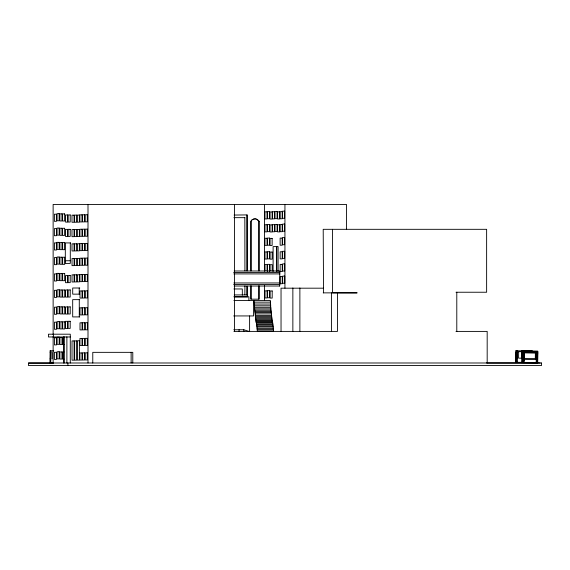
<?xml version="1.0" encoding="UTF-8"?>
<svg xmlns="http://www.w3.org/2000/svg" width="570" height="570" viewBox="0 0 570 570"><rect width="100%" height="100%" fill="white"/><g stroke="black" fill="none" stroke-linecap="round" stroke-linejoin="round"><path stroke-width="0.85" d="M53.395 363.019L50.737 362.99L50.915 350.871L50.124 350.871L49.946 363.09L50.694 362.99M516.427 351.925L516.27 362.299L517.425 362.306L517.596 350.785L515.893 350.778L515.722 362.299L515.993 351.925L518.151 351.947M521.807 351.113L521.635 362.634L522.519 362.634L523.004 352.26L522.847 362.634L537.631 362.791L537.802 351.27L521.807 351.113L537.802 351.27M522.932 362.634L523.103 351.113M523.524 354.476L523.545 352.858M524.122 360.931L524.336 352.331L524.094 362.648M535.387 352.937L535.301 358.594L524.393 358.58M536.491 352.153L536.292 362.777L536.441 352.459L524.25 352.331M537.225 361.929L537.695 352.417L537.631 362.791M536.527 356.35L536.591 352.31M537.225 356.457L537.289 352.41M234.128 270.992L279.521 270.992A18.468 0.997 -90 0 1 279.785 271.641L279.72 285.641A17.869 0.969 -90 0 1 279.386 285.848M250.921 270.843L250.921 221.274L251.919 220.02M251.014 270.843L251.014 221.274L251.391 220.611M251.819 220.02L252.574 219.536M252.474 219.536L254.156 218.951M253.23 219.179L255.018 218.88M516.527 351.918L517.439 351.825L517.353 358.288L516.441 358.387M50.153 352.395L50.844 352.331M50.06 358.865L50.751 358.801M234.099 215.054L247.081 214.911L247.081 270.992L247.024 214.911M456.021 292.239L486.63 292.239L486.63 229.318L323.211 229.318L323.553 292.866M233.892 217.662L244.915 217.662M256.614 219.179L259.022 221.274L259.022 270.843M70.623 242.92L65.315 242.92L65.315 263.411L70.295 263.411L70.295 242.92M65.315 260.746L70.295 260.746M233.622 272.432L279.906 272.432M233.828 273.906L279.906 273.906M233.828 282.969L279.906 282.969M233.622 284.523L279.906 284.523M234.128 286.019L279.521 286.019M79.772 288L72.704 288L72.704 294.149L79.686 294.149M323.589 288.185L281.038 288.185L281.038 331.284M233.864 288.962L242.307 288.962L242.336 295.153M323.211 292.866L357.098 292.866M234.227 294.918L247.58 294.918L247.587 296.92L234.242 296.92M233.871 296.763L248.883 296.763L248.898 300.461M79.722 299.642L72.689 299.642L72.689 316.913L79.722 316.913M233.885 300.461L270.351 300.461L270.351 302.143M270.707 307.315L270.608 304.031L254.291 304.031L254.291 302.143M270.707 305.805L254.363 305.805L254.363 304.031M233.657 315.937L253.593 315.937L253.593 300.461M272.246 320.867L255.894 320.867L255.894 319.927M233.764 329.752L243.817 329.752L249.304 331.526M273.614 330.935L257.255 330.935L257.255 329.624M233.921 331.405L337.454 331.405L337.454 292.866M455.979 331.405L487.179 331.405L487.179 362.805M70.281 336.97L48.443 336.97L48.443 334.198L70.281 334.198L70.281 362.99M64.004 337.476L62.629 337.476L62.629 344.579L64.004 344.579M63.975 351.982L62.6 351.982L62.6 359.086L63.975 359.086M28.5 363.09L53.131 363.09L53.131 336.421M356.941 292.866L332.545 292.852L332.545 229.318M530.563 350.935L532.259 350.942L515.893 350.778M522.669 352.26L537.695 352.417M50.124 350.871L53.658 350.913M517.425 362.306L521.735 362.349M522.02 351.733L518.672 351.661L518.579 358.131L521.928 358.202M524.386 352.873L536.135 353.115L536.035 359.577L524.293 359.342M254.925 218.88L255.88 218.951M255.787 218.951L257.462 219.536L259.022 221.274M540.153 362.99L486.63 362.99M456.791 292.239L456.791 331.405M346.51 229.311L346.51 204.452L53.131 204.452L53.131 334.647M331.419 292.866L331.419 331.405M299.877 287.971L299.877 331.284M292.859 287.971L292.859 331.284M284.936 204.452L284.936 288.185M278.089 271.441L278.089 246.611L273.108 246.611L273.108 271.441M276.764 246.525L276.764 271.413M276.543 246.525L276.543 271.413M273.493 330.935L273.493 329.624L257.127 329.624L257.127 328.356M273.365 329.624L273.365 328.356L257.006 328.356L257.006 326.988M273.244 328.356L273.244 326.988L256.899 326.988L256.899 326.004M273.137 326.988L273.137 326.004L256.764 326.004L256.764 324.836M273.002 326.004L273.002 324.836L256.614 324.836L256.614 323.874M272.852 324.836L272.852 323.874L256.507 323.874L256.507 322.713M272.745 323.874L272.745 322.713L256.108 322.713L256.108 321.808M272.346 322.713L272.346 321.808L256.001 321.808L256.001 320.867M272.168 270.871L272.168 264.658L270.109 264.658L270.109 270.871M272.246 321.808L272.139 319.927L255.787 319.927L255.787 318.844M272.025 319.927L272.025 318.844L255.645 318.844L255.645 317.739M271.883 318.844L271.883 317.739L255.503 317.739L255.503 316.649M271.748 317.739L271.748 316.649L255.374 316.649L255.374 315.381M271.619 316.649L271.619 315.381L255.246 315.381L255.246 313.892M271.484 315.381L271.484 313.892L255.096 313.892L255.096 312.56M271.341 313.892L271.341 312.56L254.968 312.56L254.968 311.37M271.206 312.56L271.206 311.37L254.847 311.37L254.847 310.187M271.085 311.37L271.085 310.187L254.705 310.187L254.705 308.876M270.95 310.187L270.95 308.876L254.583 308.876L254.583 307.315M270.828 308.876L270.828 307.315L254.462 307.315L254.462 305.805M270.529 304.031L270.529 302.143L254.113 302.143L254.113 300.461M269.582 271.441L269.582 264.345L267.522 264.345L267.522 271.441M267.066 270.757L267.066 264.544L265 264.544L265 270.757M264.437 204.452L264.437 271.227M264.437 285.47L264.437 300.604M259.022 285.891L259.022 299.172L250.921 299.172L250.921 285.891M258.923 221.274L258.923 270.843M258.923 285.891L258.923 299.172M251.014 285.891L251.014 299.172M249.603 315.937L249.603 331.312M244.836 217.662L244.915 270.843M244.915 285.912L244.836 294.776M243.817 329.752L243.817 331.362M239.065 329.752L239.065 331.362M234.534 204.452L234.534 331.405M132.789 362.99L132.789 352.346L92.775 352.346L92.775 362.99M131.129 352.346L131.129 362.99M88.001 204.452L88.001 362.99M79.223 288L79.223 294.149M79.28 299.642L79.28 316.913M67.901 362.99L67.901 365.548M66.882 336.82L66.882 362.99M64.146 336.82L64.146 362.99M63.762 336.82L63.762 362.99M53.402 334.198L53.402 336.97M52.127 352.452L52.127 358.893M521.878 351.947L521.778 358.416L522.469 358.516L522.569 352.046L521.878 351.947M284.644 211.171L282.578 211.171L282.578 218.274L284.644 218.274L284.644 211.171M269.539 211.62L267.472 211.62L267.472 218.723L269.539 218.723L269.539 211.62M277.077 211.556L275.011 211.556L275.011 218.652L277.077 218.652L277.077 211.556M274.562 211.755L272.496 211.755L272.496 218.852L274.562 218.852L274.562 211.755M282.186 211.662L280.119 211.662L280.119 218.766L282.186 218.766L282.186 211.662M267.024 211.819L264.957 211.819L264.957 218.923L267.024 218.923L267.024 211.819M279.663 211.869L277.597 211.869L277.597 218.973L279.663 218.973L279.663 211.869M272.125 211.94L270.059 211.94L270.059 219.037L272.125 219.037L272.125 211.94M59.152 213.657L57.086 213.657L57.086 220.761L59.152 220.761L59.152 213.657M61.966 213.85L59.9 213.85L59.9 220.953L61.966 220.953L61.966 213.85M64.659 213.885L62.593 213.885L62.593 220.989L64.659 220.989L64.659 213.885M56.459 214.206L54.392 214.206L54.392 221.31L56.459 221.31L56.459 214.206M81.98 214.84L79.914 214.84L79.914 221.944L81.98 221.944L81.98 214.84M84.588 214.797L82.529 214.797L82.529 221.894L84.588 221.894L84.588 214.797M87.281 214.748L85.222 214.748L85.222 221.844L87.281 221.844L87.281 214.748M70.217 214.947L68.151 214.947L68.151 222.043L70.217 222.043L70.217 214.947M67.609 214.99L65.543 214.99L65.543 222.093L67.609 222.093L67.609 214.99M79.358 215.068L77.292 215.068L77.292 222.172L79.358 222.172L79.358 215.068M74.057 215.168L71.991 215.168L71.991 222.272L74.057 222.272L74.057 215.168M76.665 215.118L74.599 215.118L74.599 222.222L76.665 222.222L76.665 215.118M284.644 224.103L282.578 224.103L282.578 231.206L284.644 231.206L284.644 224.103M269.539 224.552L267.472 224.552L267.472 231.655L269.539 231.655L269.539 224.552M277.077 224.487L275.018 224.487L275.018 231.584L277.077 231.584L277.077 224.487M282.186 224.594L280.119 224.594L280.119 231.698L282.186 231.698L282.186 224.594M274.562 224.687L272.496 224.687L272.496 231.783L274.562 231.783L274.562 224.687M267.024 224.751L264.957 224.751L264.957 231.855L267.024 231.855L267.024 224.751M279.663 224.801L277.604 224.801L277.604 231.905L279.663 231.905L279.663 224.801M272.125 224.865L270.066 224.865L270.066 231.969L272.125 231.969L272.125 224.865M59.145 228.05L57.078 228.05L57.078 235.154L59.145 235.154L59.145 228.05M61.959 228.242L59.9 228.242L59.9 235.346L61.959 235.346L61.959 228.242M64.652 228.278L62.593 228.278L62.593 235.382L64.652 235.382L64.652 228.278M56.451 228.599L54.392 228.599L54.392 235.702L56.451 235.702L56.451 228.599M84.588 229.19L82.522 229.19L82.522 236.286L84.588 236.286L84.588 229.19M87.281 229.14L85.215 229.14L85.215 236.237L87.281 236.237L87.281 229.14M70.21 229.34L68.151 229.34L68.151 236.436L70.21 236.436L70.21 229.34M81.98 229.233L79.914 229.233L79.914 236.336L81.98 236.336L81.98 229.233M67.602 229.382L65.543 229.382L65.543 236.486L67.602 236.486L67.602 229.382M79.351 229.461L77.292 229.461L77.292 236.564L79.351 236.564L79.351 229.461M74.05 229.56L71.984 229.56L71.984 236.664L74.05 236.664L74.05 229.56M76.658 229.511L74.599 229.511L74.599 236.614L76.658 236.614L76.658 229.511M284.651 237.619L282.585 237.619L282.585 244.722L284.651 244.722L284.651 237.619M269.546 238.068L267.487 238.068L267.487 245.164L269.546 245.164L269.546 238.068M282.193 238.11L280.134 238.11L280.134 245.214L282.193 245.214L282.193 238.11M267.031 238.26L264.964 238.26L264.964 245.364L267.031 245.364L267.031 238.26M272.132 238.381L270.073 238.381L270.073 245.485L272.132 245.485L272.132 238.381M59.173 242.35L57.107 242.35L57.107 249.453L59.173 249.453L59.173 242.35M61.988 242.549L59.928 242.549L59.928 249.646L61.988 249.646L61.988 242.549M64.681 242.585L62.622 242.585L62.622 249.689L64.681 249.689L64.681 242.585M56.48 242.906L54.421 242.906L54.421 250.009L56.48 250.009L56.48 242.906M87.31 243.44L85.243 243.44L85.243 250.543L87.31 250.543L87.31 243.44M82.009 243.54L79.943 243.54L79.943 250.643L82.009 250.643L82.009 243.54M84.617 243.49L82.55 243.49L82.55 250.593L84.617 250.593L84.617 243.49M76.686 243.817L74.627 243.817L74.627 250.914L76.686 250.914L76.686 243.817M79.38 243.768L77.32 243.768L77.32 250.871L79.38 250.871L79.38 243.768M74.079 243.867L72.012 243.867L72.012 250.964L74.079 250.964L74.079 243.867M284.679 251.292L282.613 251.292L282.613 258.388L284.679 258.388L284.679 251.292M269.574 251.733L267.515 251.733L267.515 258.837L269.574 258.837L269.574 251.733M282.221 251.783L280.162 251.783L280.162 258.88L282.221 258.88L282.221 251.783M267.059 251.933L264.993 251.933L264.993 259.036L267.059 259.036L267.059 251.933M272.161 252.054L270.102 252.054L270.102 259.158L272.161 259.158L272.161 252.054M59.187 257.006L57.128 257.006L57.128 264.11L59.187 264.11L59.187 257.006M62.009 257.198L59.943 257.198L59.943 264.302L62.009 264.302L62.009 257.198M64.695 257.241L62.636 257.241L62.636 264.338L64.695 264.338L64.695 257.241M56.494 257.555L54.435 257.555L54.435 264.658L56.494 264.658L56.494 257.555M82.023 258.196L79.957 258.196L79.957 265.292L82.023 265.292L82.023 258.196M84.631 258.146L82.564 258.146L82.564 265.25L84.631 265.25L84.631 258.146M87.324 258.096L85.258 258.096L85.258 265.2L87.324 265.2L87.324 258.096M79.394 258.417L77.335 258.417L77.335 265.52L79.394 265.52L79.394 258.417M74.093 258.516L72.034 258.516L72.034 265.62L74.093 265.62L74.093 258.516M76.701 258.466L74.642 258.466L74.642 265.57L76.701 265.57L76.701 258.466M284.687 263.896L282.62 263.896L282.62 270.999L284.687 270.999L284.687 263.896M282.228 264.387L280.169 264.387L280.169 271.491L282.228 271.491L282.228 264.387M59.18 273.365L57.121 273.365L57.121 280.469L59.18 280.469L59.18 273.365M62.002 273.557L59.936 273.557L59.936 280.661L62.002 280.661L62.002 273.557M64.695 273.6L62.629 273.6L62.629 280.697L64.695 280.697L64.695 273.6M56.494 273.913L54.428 273.913L54.428 281.017L56.494 281.017L56.494 273.913M87.317 274.455L85.251 274.455L85.251 281.559L87.317 281.559L87.317 274.455M82.016 274.555L79.95 274.555L79.95 281.651L82.016 281.651L82.016 274.555M84.624 274.505L82.557 274.505L82.557 281.608L84.624 281.608L84.624 274.505M76.701 274.826L74.634 274.826L74.634 281.929L76.701 281.929L76.701 274.826M79.387 274.776L77.328 274.776L77.328 281.879L79.387 281.879L79.387 274.776M74.086 274.875L72.027 274.875L72.027 281.979L74.086 281.979L74.086 274.875M70.217 275.538L68.158 275.538L68.158 282.642L70.217 282.642L70.217 275.538M67.609 275.588L65.55 275.588L65.55 282.692L67.609 282.692L67.609 275.588M284.715 276.129L282.649 276.129L282.649 283.233L284.715 283.233L284.715 276.129M282.257 276.621L280.191 276.621L280.191 283.725L282.257 283.725L282.257 276.621M59.216 289.774L57.15 289.774L57.15 296.87L59.216 296.87L59.216 289.774M62.03 289.966L59.964 289.966L59.964 297.07L62.03 297.07L62.03 289.966M64.724 290.002L62.657 290.002L62.657 297.105L64.724 297.105L64.724 290.002M67.609 289.98L65.543 289.98L65.543 297.084L67.609 297.084L67.609 289.98M70.217 289.93L68.151 289.93L68.151 297.034L70.217 297.034L70.217 289.93M56.523 290.322L54.456 290.322L54.456 297.426L56.523 297.426L56.523 290.322M269.61 290.65L267.544 290.65L267.544 297.747L269.61 297.747L269.61 290.65M87.345 290.857L85.279 290.857L85.279 297.96L87.345 297.96L87.345 290.857M267.095 290.85L265.029 290.85L265.029 297.946L267.095 297.946L267.095 290.85M82.044 290.957L79.978 290.957L79.978 298.06L82.044 298.06L82.044 290.957M84.652 290.907L82.586 290.907L82.586 298.01L84.652 298.01L84.652 290.907M272.196 290.964L270.13 290.964L270.13 298.067L272.196 298.067L272.196 290.964M59.223 306.646L57.157 306.646L57.157 313.742L59.223 313.742L59.223 306.646M62.037 306.838L59.978 306.838L59.978 313.935L62.037 313.935L62.037 306.838M64.731 306.874L62.664 306.874L62.664 313.977L64.731 313.977L64.731 306.874M70.203 306.881L68.136 306.881L68.136 313.985L70.203 313.985L70.203 306.881M67.588 306.931L65.529 306.931L65.529 314.034L67.588 314.034L67.588 306.931M56.53 307.194L54.464 307.194L54.464 314.298L56.53 314.298L56.53 307.194M82.052 307.829L79.992 307.829L79.992 314.932L82.052 314.932L82.052 307.829M84.659 307.779L82.6 307.779L82.6 314.882L84.659 314.882L84.659 307.779M87.352 307.729L85.293 307.729L85.293 314.832L87.352 314.832L87.352 307.729M67.588 321.323L65.522 321.323L65.522 328.427L67.588 328.427L67.588 321.323M70.195 321.281L68.129 321.281L68.129 328.377L70.195 328.377L70.195 321.281M59.244 321.623L57.185 321.623L57.185 328.726L59.244 328.726L59.244 321.623M62.066 321.815L60 321.815L60 328.918L62.066 328.918L62.066 321.815M64.752 321.858L62.693 321.858L62.693 328.954L64.752 328.954L64.752 321.858M56.551 322.178L54.492 322.178L54.492 329.275L56.551 329.275L56.551 322.178M84.688 322.762L82.621 322.762L82.621 329.866L84.688 329.866L84.688 322.762M87.381 322.713L85.315 322.713L85.315 329.816L87.381 329.816L87.381 322.713M82.08 322.812L80.014 322.812L80.014 329.916L82.08 329.916L82.08 322.812M59.18 337.248L57.121 337.248L57.121 344.351L59.18 344.351L59.18 337.248M62.002 337.44L59.936 337.44L59.936 344.544L62.002 344.544L62.002 337.44M56.494 337.796L54.428 337.796L54.428 344.9L56.494 344.9L56.494 337.796M87.317 338.338L85.251 338.338L85.251 345.434L87.317 345.434L87.317 338.338M82.016 338.43L79.95 338.43L79.95 345.534L82.016 345.534L82.016 338.43M84.624 338.388L82.557 338.388L82.557 345.484L84.624 345.484L84.624 338.388M79.387 340.76L77.328 340.76L77.328 360.083L79.387 360.083L79.387 340.76M74.086 340.917L72.027 340.917L72.027 360.176L74.086 360.176L74.086 340.917M76.701 340.91L74.634 340.91L74.634 360.133L76.701 360.133L76.701 340.91M59.159 351.754L57.093 351.754L57.093 358.858L59.159 358.858L59.159 351.754M61.973 351.947L59.907 351.947L59.907 359.05L61.973 359.05L61.973 351.947M56.466 352.303L54.399 352.303L54.399 359.406L56.466 359.406L56.466 352.303M87.288 352.844L85.229 352.844L85.229 359.948L87.288 359.948L87.288 352.844M81.987 352.944L79.928 352.944L79.928 360.041L81.987 360.041L81.987 352.944M84.595 352.894L82.536 352.894L82.536 359.998L84.595 359.998L84.595 352.894M541.5 362.99L28.5 362.99L28.5 365.548L541.5 365.548L541.5 362.99M247.081 295.025L247.081 286.126L247.024 295.025"/></g></svg>
